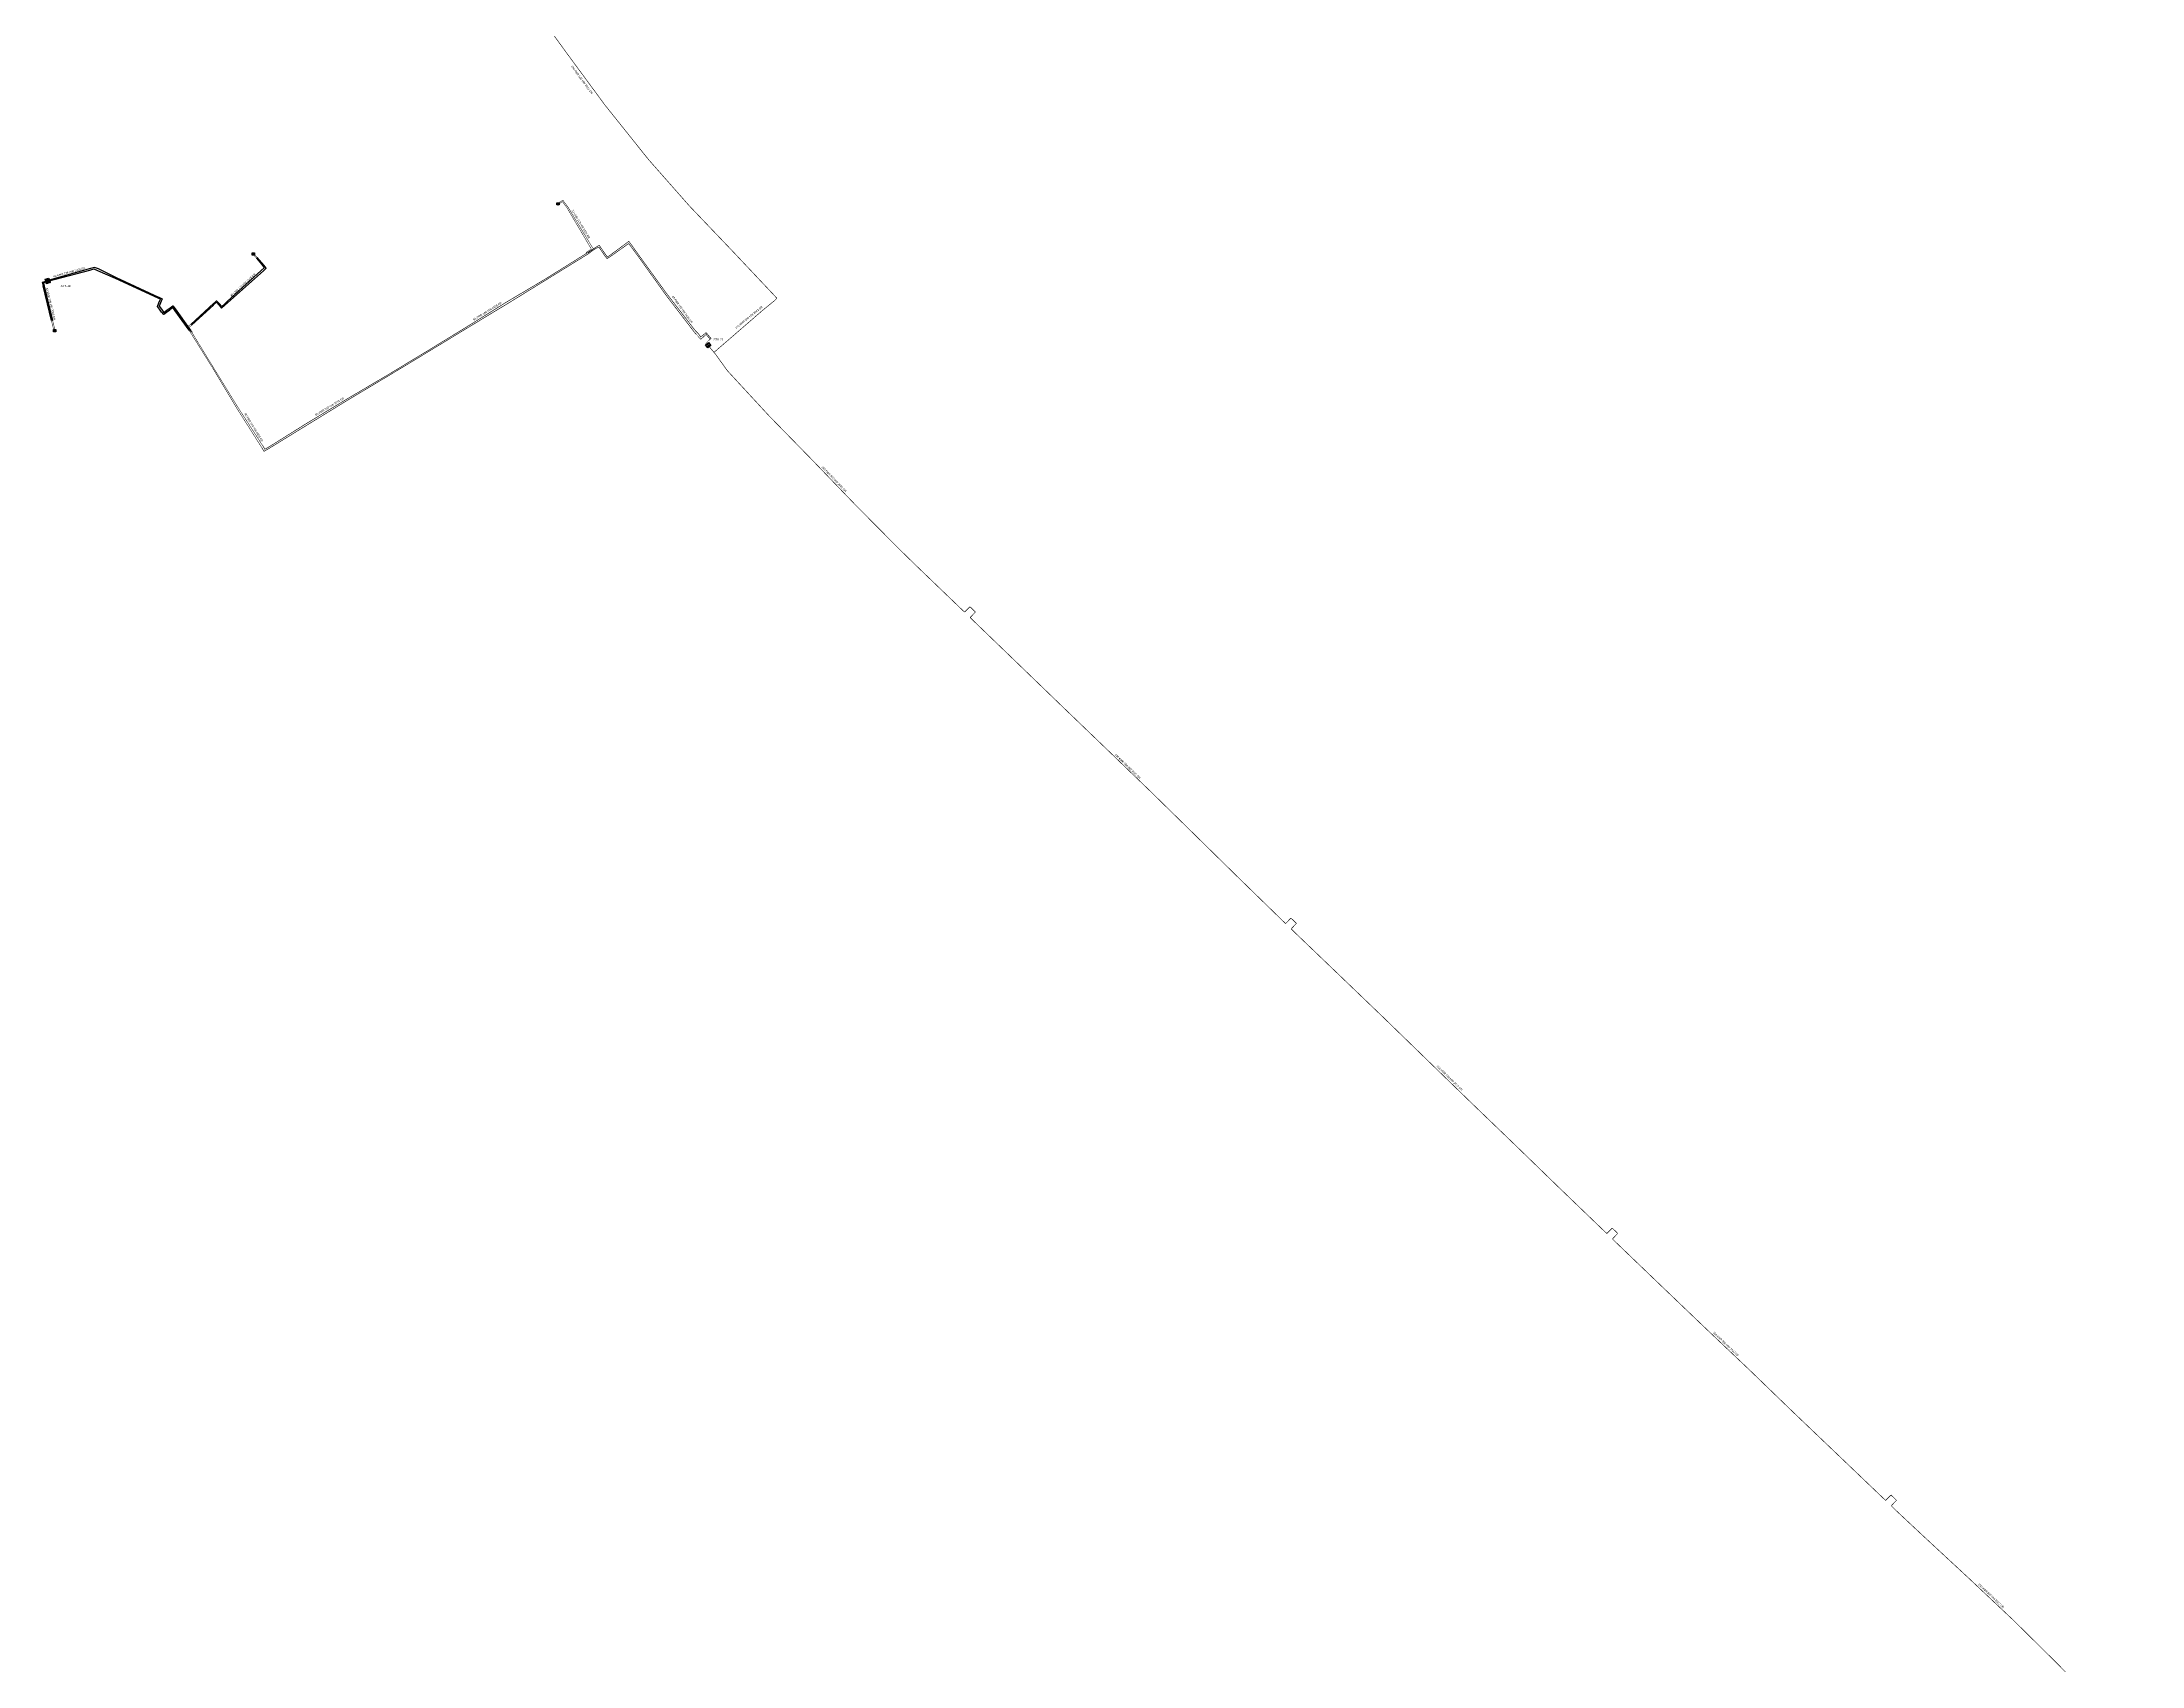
# Model space of a CAD drawing. Header units: metres. Extents: x 585854 to 590015, y 5316219 to 5318761.
# Drawn here: x 586851 to 587395, y 5317706 to 5318127 of the extents above; entities that cross this region are included whole.
import ezdxf
from ezdxf.enums import TextEntityAlignment as Align

# ---------------------------------------------------------------- set-up
doc = ezdxf.new("R2010")
doc.units = ezdxf.units.M
doc.header["$MEASUREMENT"] = 0
doc.layers.get('0').update_dxf_attribs({"color": 250, "linetype": 'CONTINUOUS'})
doc.styles.add('ARIAL NARROW', font='ARIAL.TTF', dxfattribs={"height": 3.3})
doc.styles.add('LIBERATION SANS', font='ARIAL.TTF', dxfattribs={"height": 3.3})

# ---------------------------------------------------------------- blocks, each defined once
blk = doc.blocks.new('FEW_GEBEINF-WOHN')
at = {"color": 0}
for p, q in [((-0.5, -0.5), (0.5, 0.5)), ((-0.5, 0.5), (0.5, -0.5))]:
    blk.add_line(p, q, dxfattribs=at)
blk.add_lwpolyline([(-0.5, 0.5), (0.5, 0.5), (0.5, -0.5), (-0.5, -0.5)], close=True, dxfattribs=at)
blk = doc.blocks.new('ECON_ABSPERRVENTIL')
at = {"color": 0}
for p, q in [((-0.5, -0.5), (0.5, 0.5)), ((-0.5, 0.5), (0.5, -0.5))]:
    blk.add_line(p, q, dxfattribs=at)
blk.add_lwpolyline([(-0.5, 0.5), (0.5, 0.5), (0.5, -0.5), (-0.5, -0.5)], close=True, dxfattribs=at)

msp = doc.modelspace()

# ---------------------------------------------------------------- linework, layer by layer
at = {"layer": 'Fernwärme.Fernwärmeleitungen in Betrieb.Heizwasser-Doppelrohrleitung', "color": 1, "true_color": 0xff0000}
for points, const_width in [([(587041.39, 5318060.69), (587040.73, 5318061.41), (587029.75, 5318073.06), (587018.7, 5318084.63), (587008.12, 5318096.63), (587006.78, 5318098.3), (586996.79, 5318110.8), (586987.3, 5318123.69), (586977.89, 5318136.63), (586968.47, 5318149.57), (586959.06, 5318162.51), (586949.65, 5318175.45), (586940.24, 5318188.39), (586939.68, 5318189.2)], 0.15), ([(587025.08, 5318046.68), (587025.6, 5318047.12), (587037.71, 5318057.59), (587040.68, 5318060), (587041.39, 5318060.69)], 0.15), ([(587023.18, 5318048.76), (587022.96, 5318049.04), (587023.68, 5318049.74)], 0.065), ([(587025.08, 5318046.68), (587024.63, 5318047.22), (587023.71, 5318048.36), (587023.56, 5318048.56)], 0.15), ([(587090.02, 5317979.4), (587089.31, 5317980.07), (587077.77, 5317991.16), (587072.95, 5317995.86), (587061.69, 5318007.22), (587050.59, 5318018.75), (587039.4, 5318030.19), (587028.55, 5318041.94), (587025.53, 5318046.14), (587025.08, 5318046.68)], 0.15), ([(587091.41, 5317980.8), (587090.72, 5317980.1), (587090.02, 5317979.4)], 0.15), ([(587092.83, 5317979.43), (587092.13, 5317980.12), (587091.41, 5317980.8)], 0.15), ([(587091.48, 5317977.99), (587092.16, 5317978.71), (587092.83, 5317979.43)], 0.15), ([(587173.21, 5317898.73), (587172.49, 5317899.41), (587161.03, 5317910.57), (587149.61, 5317921.78), (587138.18, 5317932.98), (587126.66, 5317944.08), (587115.12, 5317955.17), (587103.61, 5317966.28), (587092.18, 5317977.29), (587091.48, 5317977.99)], 0.15), ([(587174.6, 5317900.13), (587173.91, 5317899.43), (587173.21, 5317898.73)], 0.15), ([(587176.02, 5317898.77), (587175.32, 5317899.46), (587174.6, 5317900.13)], 0.15), ([(587174.67, 5317897.33), (587175.34, 5317898.05), (587176.02, 5317898.77)], 0.15), ([(587256.47, 5317818.42), (587255.75, 5317819.09), (587244.35, 5317830.05), (587232.86, 5317841.2), (587221.33, 5317852.29), (587209.85, 5317863.43), (587198.37, 5317874.58), (587186.82, 5317885.66), (587175.37, 5317896.63), (587174.67, 5317897.33)], 0.15), ([(587257.86, 5317819.81), (587257.16, 5317819.13), (587256.47, 5317818.42)], 0.15), ([(587259.27, 5317818.45), (587258.58, 5317819.15), (587257.86, 5317819.81)], 0.15), ([(587257.92, 5317817.01), (587258.6, 5317817.73), (587259.27, 5317818.45)], 0.15), ([(587328.71, 5317749.28), (587327.99, 5317749.96), (587316.42, 5317761.01), (587304.85, 5317772.05), (587293.34, 5317783.17), (587281.73, 5317794.18), (587270.17, 5317805.24), (587258.62, 5317816.32), (587257.92, 5317817.01)], 0.15), ([(587330.1, 5317750.69), (587329.41, 5317749.99), (587328.71, 5317749.28)], 0.15), ([(587331.52, 5317749.32), (587330.82, 5317750.01), (587330.1, 5317750.69)], 0.15), ([(587330.17, 5317747.88), (587330.84, 5317748.6), (587331.52, 5317749.32)], 0.15), ([(587395.07, 5317682.27), (587394.46, 5317683.04), (587384.4, 5317695.48), (587373.25, 5317706.96), (587361.87, 5317718.2), (587350.22, 5317729.17), (587338.48, 5317740.05), (587330.87, 5317747.18), (587330.17, 5317747.88)], 0.15)]:
    msp.add_lwpolyline(points, dxfattribs=dict(at, const_width=const_width))
at = {"layer": 'Fernwärme.Fernwärmeleitungen in Betrieb.Heizwasserleitung Rücklauf', "color": 254, "true_color": 0xccccff}
for points, const_width in [([(586992.11, 5318072.39), (586991.99, 5318072.59), (586992.54, 5318072.94), (586993.31, 5318073.43), (586992.79, 5318074.32), (586986.99, 5318084.13), (586986.24, 5318085.17), (586985.82, 5318085.73), (586984.88, 5318085.13)], 0.125), ([(586889.77, 5318051.78), (586889.9, 5318051.88), (586889.64, 5318052.36), (586889.05, 5318053.15), (586889.8, 5318053.74), (586895.35, 5318058.96), (586896.14, 5318059.66), (586896.85, 5318058.91), (586897.53, 5318058.21), (586898.27, 5318058.79), (586899.43, 5318059.84), (586908.32, 5318067.82), (586909.05, 5318068.49), (586908.42, 5318069.23), (586906.73, 5318071.25), (586905.86, 5318072.2)], 0.125), ([(587012.74, 5318062.01), (587005.69, 5318071.74), (587003.61, 5318074.65), (587003.01, 5318075.44), (587002.24, 5318074.86), (586998.29, 5318071.94), (586997.44, 5318071.39), (586996.88, 5318072.17), (586995.34, 5318074.44), (586994.48, 5318073.9), (586992.66, 5318072.74), (586991.67, 5318072.1), (586981.45, 5318065.72), (586971.11, 5318059.58), (586961.02, 5318053.29), (586950.79, 5318047.03), (586940.46, 5318040.79), (586930.15, 5318034.7), (586919.87, 5318028.5), (586910.03, 5318022.36), (586909.58, 5318022.09), (586908.71, 5318021.58), (586908.21, 5318022.41)], 0.16), ([(586908.16, 5318022.49), (586908.15, 5318022.49), (586901.64, 5318032.56), (586895.44, 5318042.62), (586890.11, 5318051.32), (586889.5, 5318052.25), (586885.43, 5318057.95), (586884.83, 5318058.76), (586884.18, 5318058.26), (586883.27, 5318057.57), (586882.49, 5318057.04), (586881.88, 5318057.85), (586881.28, 5318058.65), (586881.65, 5318059.56), (586882.08, 5318060.52), (586881.18, 5318060.99), (586870.27, 5318066.02), (586865.58, 5318068.3), (586864.58, 5318068.69), (586863.53, 5318068.41), (586852.22, 5318065.23), (586851.96, 5318065.16), (586851.02, 5318064.91), (586851.28, 5318063.96), (586853.37, 5318054.91), (586854.01, 5318052.37)], 0.125), ([(587023.68, 5318049.75), (587024.33, 5318050.28), (587023.94, 5318050.73), (587023.04, 5318051.8), (587022.27, 5318051.15), (587021.64, 5318050.68), (587021.05, 5318051.48), (587020.09, 5318052.5), (587012.74, 5318062.01)], 0.16), ([(586908.21, 5318022.41), (586908.16, 5318022.49)], 0.16)]:
    msp.add_lwpolyline(points, dxfattribs=dict(at, const_width=const_width))
at = {"layer": 'Fernwärme.Fernwärmeleitungen in Betrieb.Heizwasserleitung Vorlauf', "color": 254, "true_color": 0xffcccc}
for points, const_width in [([(586992.7, 5318072.34), (586992.58, 5318072.51), (586993.01, 5318072.85), (586993.87, 5318073.45), (586993.37, 5318074.17), (586987.26, 5318084.3), (586986.51, 5318085.31), (586985.93, 5318086.11), (586984.75, 5318085.37)], 0.125), ([(586889.31, 5318051.91), (586889.43, 5318052.01), (586889.14, 5318052.51), (586888.61, 5318053.32), (586889.39, 5318053.9), (586895.48, 5318059.39), (586896.19, 5318060.07), (586896.85, 5318059.34), (586897.56, 5318058.6), (586898.32, 5318059.24), (586898.96, 5318059.83), (586907.77, 5318067.85), (586908.52, 5318068.58), (586907.9, 5318069.42), (586906.49, 5318071.12), (586905.67, 5318072.01)], 0.125), ([(586971.79, 5318059.43), (586982.03, 5318065.74), (586992.29, 5318072.07), (586994.44, 5318073.61), (586995.27, 5318073.94), (586996.79, 5318071.71), (586997.38, 5318070.96), (586998.4, 5318071.62), (587002.2, 5318074.32), (587002.98, 5318074.88), (587003.59, 5318074.07), (587005.76, 5318071.12), (587012.77, 5318061.34), (587020.05, 5318051.85), (587020.98, 5318050.77), (587020.92, 5318050.82)], 0.16), ([(586907.96, 5318021.91), (586907.93, 5318021.95), (586901.52, 5318032.06), (586895.23, 5318042.53), (586889.66, 5318051.45), (586889.04, 5318052.36), (586885.47, 5318057.46), (586884.84, 5318058.27), (586884.03, 5318057.64), (586883.23, 5318057.01), (586882.52, 5318056.47), (586881.96, 5318057.13), (586881.36, 5318057.88), (586880.84, 5318058.58), (586881.23, 5318059.54), (586881.64, 5318060.47), (586880.74, 5318060.95), (586869.94, 5318065.87), (586865.34, 5318067.93), (586864.39, 5318068.32), (586863.37, 5318068.01), (586852.48, 5318065.09), (586852.15, 5318065)], 0.125), ([(586852.15, 5318065), (586852.15, 5318065), (586851.29, 5318064.72), (586851.49, 5318063.81), (586853.7, 5318054.94), (586854.33, 5318052.45)], 0.125), ([(586971.79, 5318059.43), (586961.56, 5318053.24), (586951.34, 5318047.03), (586941.05, 5318040.81), (586930.77, 5318034.68), (586920.5, 5318028.38), (586916.92, 5318026.19), (586909.87, 5318021.85), (586909.34, 5318021.55), (586908.48, 5318021.06), (586907.98, 5318021.87), (586907.98, 5318021.87)], 0.16), ([(587023.67, 5318049.73), (587024.11, 5318050.1), (587023.05, 5318051.32), (587021.65, 5318050.07), (587020.95, 5318050.79)], 0.16), ([(586907.98, 5318021.87), (586907.96, 5318021.91)], 0.16)]:
    msp.add_lwpolyline(points, dxfattribs=dict(at, const_width=const_width))
at = {"layer": 'Fernwärme.Fernwärmeleitungen in Betrieb.Sonstige Leitung', "color": 254, "true_color": 0xcccccc}
for points in [[(586863.53, 5318068.41), (586852.22, 5318065.23)], [(586852.48, 5318065.09), (586863.37, 5318068.01)], [(586863.37, 5318068.01), (586864.39, 5318068.32), (586865.33, 5318067.93)], [(586865.58, 5318068.3), (586864.58, 5318068.69), (586863.52, 5318068.41)], [(586865.34, 5318067.93), (586869.94, 5318065.87)], [(586870.27, 5318066.02), (586865.57, 5318068.29)], [(586898.27, 5318058.79), (586908.32, 5318067.83)], [(586907.77, 5318067.85), (586898.96, 5318059.83)], [(586906.5, 5318071.12), (586907.94, 5318069.44)], [(586908.41, 5318069.24), (586906.68, 5318071.24)], [(586907.88, 5318069.42), (586908.52, 5318068.58), (586907.76, 5318067.85)], [(586908.32, 5318067.82), (586909.05, 5318068.49), (586908.41, 5318069.23)], [(586851.29, 5318063.96), (586851.09, 5318064.86), (586852, 5318065.11)], [(586853.37, 5318054.91), (586851.28, 5318063.96)], [(586852.02, 5318064.93), (586851.29, 5318064.72), (586851.49, 5318063.81)], [(586851.48, 5318063.81), (586853.7, 5318054.94)], [(586852.22, 5318065.23), (586851.96, 5318065.16)], [(586852.15, 5318065), (586852.48, 5318065.09)], [(586869.94, 5318065.87), (586881.1, 5318060.69)], [(586881.25, 5318060.89), (586870.26, 5318066.02)], [(586881.22, 5318059.54), (586881.64, 5318060.47), (586880.74, 5318060.95)], [(586881.18, 5318061), (586882.08, 5318060.52), (586881.63, 5318059.54)], [(586881.36, 5318057.88), (586880.84, 5318058.58), (586881.23, 5318059.54)], [(586881.63, 5318059.54), (586881.28, 5318058.65), (586881.87, 5318057.85)], [(586881.95, 5318057.13), (586881.36, 5318057.87)], [(586881.88, 5318057.85), (586882.49, 5318057.04), (586883.27, 5318057.58)], [(586883.22, 5318057.01), (586882.52, 5318056.47), (586881.96, 5318057.12)], [(586884.03, 5318057.65), (586883.22, 5318057)], [(586883.26, 5318057.59), (586884.14, 5318058.24)], [(586885.48, 5318057.45), (586884.84, 5318058.27), (586884.03, 5318057.66)], [(586884.18, 5318058.26), (586884.83, 5318058.76), (586885.43, 5318057.95)], [(586885.43, 5318057.95), (586889.52, 5318052.26)], [(586889.04, 5318052.45), (586885.47, 5318057.46)], [(586895.48, 5318059.39), (586889.47, 5318053.92)], [(586889.76, 5318053.81), (586895.35, 5318058.94)], [(586895.35, 5318058.96), (586896.14, 5318059.66), (586896.85, 5318058.91)], [(586896.84, 5318059.34), (586896.19, 5318060.07), (586895.47, 5318059.38)], [(586898.32, 5318059.24), (586897.56, 5318058.6), (586896.85, 5318059.34)], [(586896.85, 5318058.91), (586897.45, 5318058.15), (586898.27, 5318058.79)], [(586898.96, 5318059.82), (586898.31, 5318059.24)]]:
    msp.add_lwpolyline(points, dxfattribs=at)

# ---------------------------------------------------------------- block references
at = {"layer": 'Fernwärme.Gebäudeeinführungen in Betrieb.Wohngebäude', "color": 0, "xscale": 0.6, "yscale": 0.6}
for p in [(586984.69, 5318085.16), (586905.74, 5318072.18), (586854.19, 5318052.32)]:
    msp.add_blockref('FEW_GEBEINF-WOHN', p, dxfattribs=at)
at = {"layer": 'Fernwärme.Schieber in Betrieb.Kugelhahn_ Einmal-', "color": 0}
for p, rotation in [((586852.42, 5318065.29), 16.575925527000006), ((586852.48, 5318065.09), 16.575925527000006), ((587023.56, 5318048.56), -231.37408851299998)]:
    msp.add_blockref('ECON_ABSPERRVENTIL', p, dxfattribs=dict(at, rotation=rotation))

# ---------------------------------------------------------------- texts
at = {"layer": 'Fernwärme.Fernwärmeleitungen in Betrieb - Beschriftungen.Beschriftung AGFW', "color": 242, "true_color": 0xcc0033, "style": 'Arial Narrow'}
for rotation, p in [(-53.6139, (586991.11, 5318117.39)), (-46.1061, (587056.44, 5318013.98)), (-43.965, (587132.56, 5317939.55)), (-44.1504, (587215.97, 5317858.81)), (-43.4997, (587287.57, 5317789.91)), (-43.2729, (587356.3, 5317724.69))]:
    msp.add_text('150 KMR 500 HW 2022 DR ', height=0.525, rotation=rotation, dxfattribs=at).set_placement(p, align=Align.TOP_CENTER)
for s, rotation, p in [('32 KMR 125 HW 2026 ER ', -58.9329, (586990.28, 5318079.59)), ('40 KMR 125 HW 2026 ER ', 15.0489, (586858.21, 5318067.06)), ('32 KMR 125 HW 2026 ER ', 42.2811, (586903.34, 5318063.86)), ('32 KMR 125 HW 2026 ER ', -75.9834, (586852.82, 5318059.05)), ('65 KMR 160 HW 2026 ER ', 306.0045, (587016.58, 5318057.48)), ('65 KMR 160 HW 2026 ER ', 31.671, (586966.69, 5318057.05)), ('150 KMR 500 HW 2022 DR ', 39.0321, (587034.48, 5318055.49)), ('65 KMR 160 HW 2026 ER ', 30.9087, (586925.77, 5318032.32)), ('40 KMR 125 HW 2026 ER ', 301.8411, (586905.53, 5318026.91))]:
    msp.add_text(s, height=0.525, rotation=rotation, dxfattribs=at).set_placement(p, align=Align.BOTTOM_CENTER)
at = {"layer": 'Fernwärme.Schieber in Betrieb - Beschriftungen', "color": 0, "true_color": 0x000000, "style": 'Liberation Sans'}
for s, p in [('STH-39', (586855.78, 5318063.47)), ('STH-23', (587024.97, 5318049.62))]:
    msp.add_text(s, height=0.525, dxfattribs=at).set_placement(p, align=Align.BOTTOM_LEFT)

doc.saveas('drawing.dxf')
